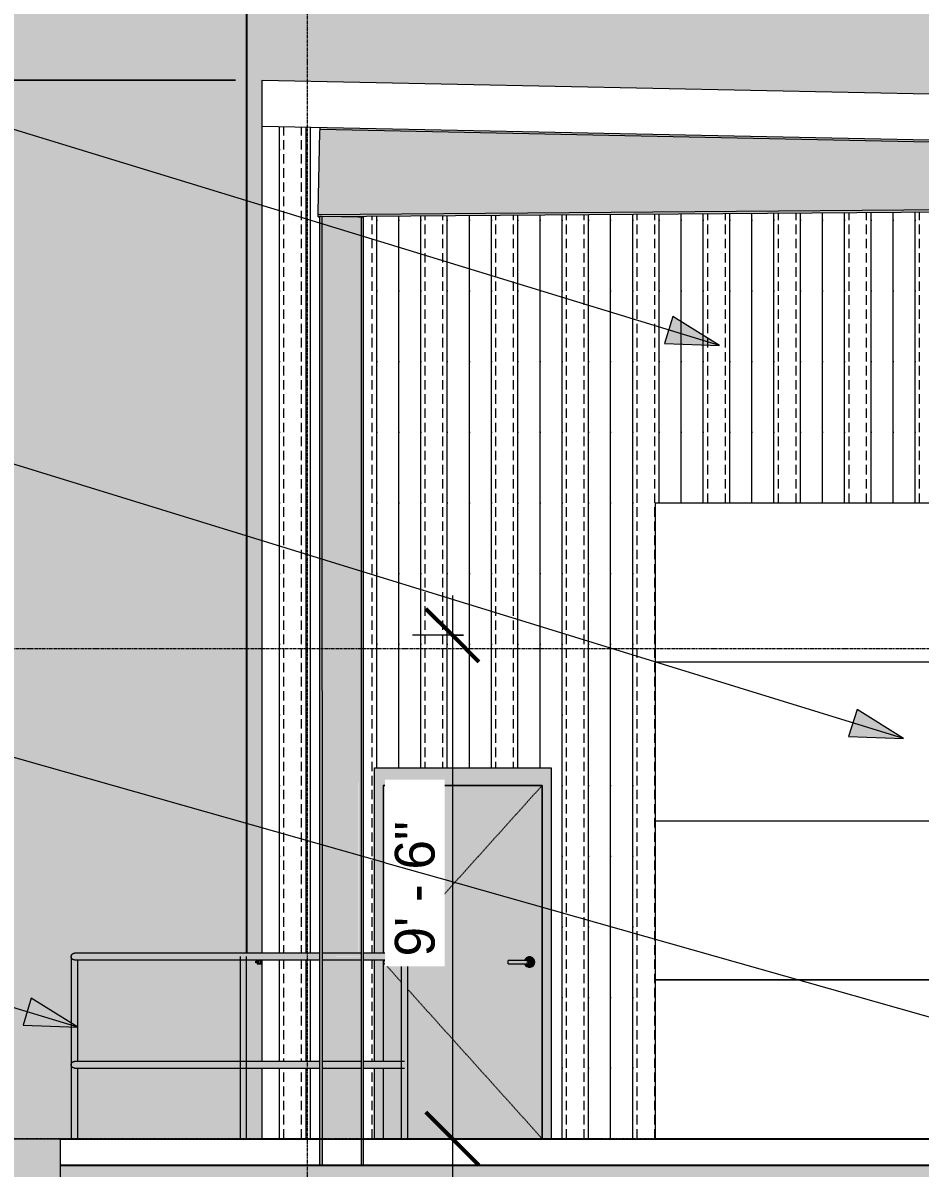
# Model space of a CAD drawing. Header units: inches. Extents: x -12040 to -7983, y -201 to 456.
# Drawn here: x -9662.4 to -9459.2, y -6.7 to 252.7 of the extents above; entities that cross this region are included whole.
import ezdxf

# ---------------------------------------------------------------- set-up
doc = ezdxf.new("R2010")
doc.units = ezdxf.units.IN
doc.header["$MEASUREMENT"] = 0
for name, pattern in [('Aligning Line 1_8_', [0.25, 0.125, -0.125]), ('Dash 1_16_', [0.125, 0.0625, -0.0625]), ('Grid Line 1_2_', [0.875, 0.5, -0.125, 0.125, -0.125])]:
    doc.linetypes.add(name, pattern=pattern)
for name, color, linetype, lineweight in [('A-ANNO-DIMS', 211, 'Continuous', 9), ('A-ANNO-DIMS-96', 211, 'Continuous', 9), ('A-DOOR', 31, 'Continuous', 13), ('A-DOOR-5', 31, 'Continuous', 9), ('A-DOOR-6', 31, 'Dash 1_16_', 9), ('A-DOOR-FRAM', 31, 'Continuous', 13), ('A-DOOR-FRAM-3', 31, 'Continuous', 9), ('A-FLOR', 192, 'Continuous', 13), ('A-FLOR-3', 163, 'Continuous', 13), ('A-FLOR-4', 90, 'Continuous', 13), ('A-FLOR-HRAL', 11, 'Continuous', 9), ('A-FLOR-LEVL-1', 51, 'Grid Line 1_2_', 9), ('A-ROOF', 132, 'Continuous', 13), ('A-WALL', 113, 'Continuous', 13), ('A-WALL-1', 10, 'Continuous', 13), ('A-WALL-3', 163, 'Continuous', 13), ('A-WALL-PATT-1', 10, 'Continuous', 13), ('A-WALL-PATT-3', 111, 'Continuous', 9), ('G-ANNO-SYMB', 111, 'Aligning Line 1_8_', 9), ('G-ANNO-TEXT', 231, 'Continuous', 9), ('S-BEAM', 12, 'Continuous', 13), ('S-BEAM-4', 12, 'Continuous', 9), ('S-COLS', 52, 'Continuous', 13), ('S-COLS-3', 52, 'Continuous', 9), ('S-FNDN-4', 163, 'Continuous', 13), ('S-FNDN-5', 254, 'Continuous', 13), ('S-GRID-1', 1, 'Grid Line 1_2_', 9)]:
    doc.layers.add(name, color=color, linetype=linetype, lineweight=lineweight)
doc.styles.add('Century Gothic_1', font='ufonts.com_century-gothic.ttf', dxfattribs={"height": 9})
doc.dimstyles.new('OD__1__Tol__', dxfattribs={"dimscale": 12, "dimtxt": 9.397514, "dimasz": 1, "dimexe": 0.75, "dimexo": 0.5, "dimgap": 0.125, "dimtad": 1, "dimdec": 0, "dimzin": 3, "dimdsep": 46, "dimlunit": 4, "dimtxsty": 'Century Gothic_1', "dimblk1": 'OBLIQUE', "dimblk2": 'OBLIQUE', "dimsah": 1, "dimcen": 0.09, "dimdle": 0.75, "dimazin": 0, "dimtfac": 1, "dimtdec": 4, "dimtix": 1, "dimtmove": 0, "dimatfit": 3, "dimfxl": 1, "dimtvp": 1, "dimtfill": 1, "dimfrac": 2, "dimtolj": 1, "dimtzin": 0, "dimarcsym": 2})
pattern_1 = [(90, (-9278.313, 0), (-16, 1e-15), [16, 0, 0, 0]), (90, (-9284.313, 0), (-16, 1e-15), [16, 0, 0, 0]), (90, (-9283.313, 0), (-16, 1e-15), [2.143, -13.857]), (90, (-9289.313, 0), (-16, 1e-15), [16, 0, 0, 0]), (90, (-9283.313, 3.214), (-16, 1e-15), [2.143, -13.857]), (90, (-9283.313, 6.429), (-16, 1e-15), [2.143, -13.857]), (90, (-9283.313, 9.643), (-16, 1e-15), [2.143, -13.857]), (90, (-9283.313, 12.857), (-16, 1e-15), [2.143, -13.857]), (90, (-9279.313, 0), (-16, 1e-15), [2.143, -13.857]), (90, (-9279.313, 3.214), (-16, 1e-15), [2.143, -13.857]), (90, (-9279.313, 6.429), (-16, 1e-15), [2.143, -13.857]), (90, (-9279.313, 9.643), (-16, 1e-15), [2.143, -13.857]), (90, (-9279.313, 12.857), (-16, 1e-15), [2.143, -13.857])]

# ---------------------------------------------------------------- blocks, each defined once
blk = doc.blocks.new('Walls 1 - Walls 1-1277454-BUILDING SECTION - NORTH_SOUTH - LOOKING EAST - _REPAIR GARAGE')
at = {"layer": 'A-WALL-1'}
h = blk.add_hatch(color=256, dxfattribs=at)
h.paths.add_polyline_path([(-11911.21, -96), (-11829.4, -96), (-11829.4, -84), (-11816.4, -84), (-11816.4, -72), (-11911.21, -72)], flags=0)
h.paths.add_polyline_path([(-11911.21, 0), (-11813.9, 0), (-11813.87, 41.44), (-11813.74, 41.7), (-11813.68, 41.78), (-11813.52, 41.9), (-11813.34, 41.97), (-11813.15, 42), (-11774.15, 42), (-11774.15, 264), (-11911.21, 264), (-11911.21, 70.16)], flags=0)
h.paths.add_polyline_path([(-11812.4, 0), (-11775.65, 0), (-11775.65, 16), (-11812.4, 16), (-11812.4, 2.17)], flags=0)
h.paths.add_polyline_path([(-11812.4, 17.5), (-11775.65, 17.5), (-11775.65, 40.5), (-11812.4, 40.5), (-11812.4, 18.17)], flags=0)
at = {"layer": 'A-WALL-3'}
blk.add_line((-11774.15, 42), (-11774.15, 264), dxfattribs=at)
blk = doc.blocks.new('Door-Sectional_DesignersChoice_Amarr - 16_x8_-1344022-BUILDING SECTION - NORTH_SOUTH - LOOKING EAST - _REPAIR GARAGE')
at = {"layer": 'A-DOOR'}
for p, q in [((-11537.52, 143.94), (-11681.52, 143.94)), ((-11681.52, 108), (-11537.52, 108)), ((-11537.52, 107.94), (-11681.52, 107.94)), ((-11681.52, 72), (-11537.52, 72)), ((-11537.52, 71.94), (-11681.52, 71.94)), ((-11681.52, 36), (-11537.52, 36)), ((-11537.52, 35.94), (-11681.52, 35.94))]:
    blk.add_line(p, q, dxfattribs=at)
blk = doc.blocks.new('Railing - Lapeyre - 1 1_2_ Post-1355937-BUILDING SECTION - NORTH_SOUTH - LOOKING EAST - _REPAIR GARAGE')
at = {"layer": 'A-FLOR-HRAL'}
h = blk.add_hatch(color=256, dxfattribs=at)
h.paths.add_polyline_path([(-11774.93, -0.13), (-11774.9, -0.13), (-11774.9, 16.75), (-11775.65, 16), (-11775.62, -0.13), (-11775.09, -0.13)], flags=0)
h.paths.add_polyline_path([(-11774.9, 16.75), (-11774.9, 41.25), (-11775.65, 40.5), (-11775.62, 17.47), (-11775, 16.85)], flags=0)
h = blk.add_hatch(color=256, dxfattribs=at)
h.paths.add_polyline_path([(-11774.74, -0.13), (-11774.15, -0.13), (-11774.17, 16.03), (-11774.9, 16.75), (-11774.9, -0.13)], flags=0)
h.paths.add_polyline_path([(-11774.9, 16.75), (-11774.15, 17.5), (-11774.17, 40.53), (-11774.9, 41.25), (-11774.9, 22.17)], flags=0)
for p, q in [((-11775.65, 41.25), (-11775.65, -0.13)), ((-11774.15, -0.13), (-11774.15, 41.25))]:
    blk.add_line(p, q, dxfattribs=at)
blk = doc.blocks.new('Railing - Lapeyre - 1 1_2_ Post-V3-BUILDING SECTION - NORTH_SOUTH - LOOKING EAST - _REPAIR GARAGE')
at = {"layer": 'A-FLOR-HRAL'}
h = blk.add_hatch(color=256, dxfattribs=at)
h.paths.add_polyline_path([(-11813.79, -0.12), (-11812.4, -0.12), (-11812.42, 16), (-11813.34, 16.03), (-11813.6, 16.16), (-11813.74, 16.3), (-11813.83, 16.47), (-11813.88, 16.66), (-11813.9, 16.56), (-11813.87, -0.12), (-11813.81, -0.12)], flags=0)
h.paths.add_polyline_path([(-11813.9, 16.75), (-11813.83, 17.03), (-11813.74, 17.2), (-11813.6, 17.34), (-11813.44, 17.43), (-11813.25, 17.49), (-11812.87, 17.5), (-11812.4, 17.5), (-11812.42, 40.5), (-11813.34, 40.53), (-11813.52, 40.6), (-11813.74, 40.8), (-11813.79, 40.87), (-11813.87, 41.06), (-11813.9, 41.06), (-11813.9, 16.94)], flags=0)
for p, q in [((-11813.9, 41.25), (-11813.9, -0.12)), ((-11812.4, 17.5), (-11812.4, 40.5)), ((-11812.4, -0.12), (-11812.4, 16))]:
    blk.add_line(p, q, dxfattribs=at)
blk = doc.blocks.new('Railing - Lapeyre - 1 1_2_ Post-V4-BUILDING SECTION - NORTH_SOUTH - LOOKING EAST - _REPAIR GARAGE')
at = {"layer": 'A-FLOR-HRAL'}
h = blk.add_hatch(color=256, dxfattribs=at)
h.paths.add_polyline_path([(-11738.43, -0.12), (-11738.4, -0.12), (-11738.4, 16.75), (-11739.15, 16), (-11739.12, -0.12), (-11738.59, -0.12)], flags=0)
h.paths.add_polyline_path([(-11738.4, 16.75), (-11738.4, 41.25), (-11739.15, 40.5), (-11739.12, 17.47), (-11738.5, 16.85)], flags=0)
blk.add_hatch(color=256, dxfattribs=at).paths.add_polyline_path([(-11738.24, -0.12), (-11737.65, -0.12), (-11737.67, 41.25), (-11738.4, 41.25), (-11738.4, -0.12)], flags=0)
for p, q in [((-11739.15, 41.25), (-11739.15, -0.12)), ((-11738.4, 41.25), (-11737.65, 41.25)), ((-11737.65, -0.12), (-11737.65, 41.25))]:
    blk.add_line(p, q, dxfattribs=at)
blk = doc.blocks.new('Railing - Railing-1339868-BUILDING SECTION - NORTH_SOUTH - LOOKING EAST - _REPAIR GARAGE')
at = {"layer": 'A-FLOR-HRAL'}
h = blk.add_hatch(color=256, dxfattribs=at)
h.paths.add_polyline_path([(-11813.9, 41.25), (-11757.64, 41.25), (-11757.64, 42), (-11813.34, 41.97), (-11813.52, 41.9), (-11813.74, 41.7), (-11813.79, 41.62), (-11813.87, 41.44)], flags=0)
h.paths.add_polyline_path([(-11738.4, 41.25), (-11738.4, 42), (-11747.66, 41.97), (-11747.66, 41.25), (-11739.1, 41.25)], flags=0)
h.paths.add_polyline_path([(-11757.08, 41.25), (-11748.21, 41.28), (-11748.22, 42), (-11757.08, 41.97), (-11757.08, 41.25)], flags=0)
h = blk.add_hatch(color=256, dxfattribs=at)
h.paths.add_polyline_path([(-11774.9, 41.25), (-11774.15, 40.5), (-11757.64, 40.53), (-11757.64, 41.25), (-11774.8, 41.25)], flags=0)
h.paths.add_polyline_path([(-11778.04, 40.5), (-11775.62, 40.53), (-11774.9, 41.25), (-11813.9, 41.25), (-11813.87, 41.06), (-11813.74, 40.8), (-11813.68, 40.72), (-11813.52, 40.6), (-11813.34, 40.53), (-11813.15, 40.5), (-11784.53, 40.5)], flags=0)
h.paths.add_polyline_path([(-11757.08, 40.5), (-11748.21, 40.53), (-11748.22, 41.25), (-11757.08, 41.25), (-11757.08, 40.5)], flags=0)
h.paths.add_polyline_path([(-11739.2, 40.5), (-11739.12, 40.53), (-11738.4, 41.25), (-11747.66, 41.23), (-11747.66, 40.5), (-11745.59, 40.5)], flags=0)
h = blk.add_hatch(color=256, dxfattribs=at)
h.paths.add_polyline_path([(-11774.9, 16.75), (-11757.64, 16.75), (-11757.64, 17.5), (-11774.17, 17.47), (-11774.8, 16.84)], flags=0)
h.paths.add_polyline_path([(-11813.9, 16.75), (-11774.9, 16.75), (-11775.65, 17.5), (-11813.34, 17.47), (-11813.52, 17.4), (-11813.74, 17.2), (-11813.79, 17.12), (-11813.87, 16.94)], flags=0)
h.paths.add_polyline_path([(-11752.08, 16.75), (-11748.21, 16.78), (-11748.22, 17.5), (-11757.08, 17.47), (-11757.08, 16.75)], flags=0)
h.paths.add_polyline_path([(-11747.66, 16.75), (-11738.4, 16.75), (-11739.2, 17.5), (-11747.66, 17.47), (-11747.66, 16.77)], flags=0)
h = blk.add_hatch(color=256, dxfattribs=at)
h.paths.add_polyline_path([(-11774.15, 16), (-11757.64, 16.03), (-11757.64, 16.75), (-11774.9, 16.75), (-11774.16, 16.01)], flags=0)
h.paths.add_polyline_path([(-11775.65, 16), (-11774.9, 16.75), (-11813.9, 16.75), (-11813.87, 16.56), (-11813.74, 16.3), (-11813.68, 16.22), (-11813.52, 16.1), (-11813.34, 16.03), (-11813.15, 16), (-11784.53, 16)], flags=0)
h.paths.add_polyline_path([(-11739.2, 16), (-11739.12, 16.03), (-11738.4, 16.75), (-11747.66, 16.73), (-11747.66, 16), (-11745.59, 16)], flags=0)
h.paths.add_polyline_path([(-11757.08, 16), (-11748.21, 16.03), (-11748.22, 16.75), (-11757.08, 16.75), (-11757.08, 16.02)], flags=0)
for p, q in [((-11757.64, 42), (-11813.15, 42)), ((-11748.21, 42), (-11757.08, 42)), ((-11738.4, 42), (-11747.66, 42)), ((-11738.4, 42), (-11738.4, 41.25)), ((-11813.15, 40.5), (-11757.64, 40.5)), ((-11757.08, 40.5), (-11748.21, 40.5)), ((-11747.66, 40.5), (-11738.4, 40.5)), ((-11757.64, 17.5), (-11813.15, 17.5)), ((-11813.15, 16), (-11757.64, 16)), ((-11748.21, 17.5), (-11757.08, 17.5)), ((-11757.08, 16), (-11748.21, 16)), ((-11738.4, 17.5), (-11747.66, 17.5)), ((-11747.66, 16), (-11738.4, 16))]:
    blk.add_line(p, q, dxfattribs=at)
for points, knots in [([(-11813.9, 41.25), (-11813.9, 41.32), (-11813.88, 41.41), (-11813.84, 41.54), (-11813.8, 41.63), (-11813.75, 41.69), (-11813.71, 41.74), (-11813.66, 41.79), (-11813.6, 41.85), (-11813.54, 41.89), (-11813.48, 41.92), (-11813.43, 41.94), (-11813.39, 41.96), (-11813.34, 41.97), (-11813.29, 41.99), (-11813.24, 41.99), (-11813.19, 42), (-11813.16, 42), (-11813.15, 42)], [0, 0, 0, 0, 0.0833333, 0.125, 0.1666667, 0.2083333, 0.2291667, 0.25, 0.2916667, 0.3333333, 0.3541667, 0.375, 0.3958333, 0.4166667, 0.4375, 0.4583333, 0.4791667, 0.5, 0.5, 0.5, 0.5]), ([(-11813.15, 40.5), (-11813.16, 40.5), (-11813.19, 40.5), (-11813.24, 40.51), (-11813.29, 40.51), (-11813.34, 40.53), (-11813.39, 40.54), (-11813.43, 40.56), (-11813.48, 40.58), (-11813.52, 40.6), (-11813.56, 40.63), (-11813.62, 40.66), (-11813.66, 40.71), (-11813.71, 40.76), (-11813.75, 40.81), (-11813.8, 40.87), (-11813.84, 40.96), (-11813.88, 41.09), (-11813.9, 41.18), (-11813.9, 41.25)], [0.5, 0.5, 0.5, 0.5, 0.5208333, 0.5416667, 0.5625, 0.5833333, 0.6041667, 0.625, 0.6458333, 0.6666667, 0.6875, 0.7083333, 0.75, 0.7708333, 0.7916667, 0.8333333, 0.875, 0.9166667, 1, 1, 1, 1]), ([(-11813.9, 16.75), (-11813.9, 16.82), (-11813.88, 16.91), (-11813.84, 17.04), (-11813.8, 17.13), (-11813.75, 17.19), (-11813.71, 17.24), (-11813.66, 17.29), (-11813.6, 17.35), (-11813.54, 17.39), (-11813.48, 17.42), (-11813.43, 17.44), (-11813.39, 17.46), (-11813.34, 17.47), (-11813.29, 17.49), (-11813.24, 17.49), (-11813.19, 17.5), (-11813.16, 17.5), (-11813.15, 17.5)], [0, 0, 0, 0, 0.0833333, 0.125, 0.1666667, 0.2083333, 0.2291667, 0.25, 0.2916667, 0.3333333, 0.3541667, 0.375, 0.3958333, 0.4166667, 0.4375, 0.4583333, 0.4791667, 0.5, 0.5, 0.5, 0.5]), ([(-11813.15, 16), (-11813.16, 16), (-11813.19, 16), (-11813.24, 16.01), (-11813.29, 16.01), (-11813.34, 16.03), (-11813.39, 16.04), (-11813.43, 16.06), (-11813.48, 16.08), (-11813.52, 16.1), (-11813.56, 16.13), (-11813.62, 16.16), (-11813.66, 16.21), (-11813.71, 16.26), (-11813.75, 16.31), (-11813.8, 16.37), (-11813.84, 16.46), (-11813.88, 16.59), (-11813.9, 16.68), (-11813.9, 16.75)], [0.5, 0.5, 0.5, 0.5, 0.5208333, 0.5416667, 0.5625, 0.5833333, 0.6041667, 0.625, 0.6458333, 0.6666667, 0.6875, 0.7083333, 0.75, 0.7708333, 0.7916667, 0.8333333, 0.875, 0.9166667, 1, 1, 1, 1])]:
    blk.add_open_spline(points, degree=3, knots=knots, dxfattribs=at)
for name in ['Railing - Lapeyre - 1 1_2_ Post-V3-BUILDING SECTION - NORTH_SOUTH - LOOKING EAST - _REPAIR GARAGE', 'Railing - Lapeyre - 1 1_2_ Post-1355937-BUILDING SECTION - NORTH_SOUTH - LOOKING EAST - _REPAIR GARAGE', 'Railing - Lapeyre - 1 1_2_ Post-V4-BUILDING SECTION - NORTH_SOUTH - LOOKING EAST - _REPAIR GARAGE']:
    blk.add_blockref(name, (0, 0))
blk = doc.blocks.new('Door-Passage-Single-Flush - 36_ x 80_-1370599-BUILDING SECTION - NORTH_SOUTH - LOOKING EAST - _REPAIR GARAGE')
at = {"layer": 'A-DOOR'}
for points in [[(-11771.73, 39.61), (-11771.68, 39.61), (-11771.14, 39.66), (-11771.17, 39.9), (-11771.2, 40), (-11772.09, 40), (-11772.03, 39.74), (-11771.9, 39.65), (-11771.78, 39.61)], [(-11771.63, 40), (-11771.2, 40), (-11771.14, 40.34), (-11771.14, 40.38), (-11771.31, 40.37), (-11771.68, 40.39), (-11772.01, 40.28), (-11772.07, 40.2), (-11772.06, 40), (-11771.72, 40)], [(-11771.14, 40), (-11770.65, 40.04), (-11770.65, 40.39), (-11771.14, 40.38), (-11771.14, 40.1)], [(-11770.65, 39.61), (-11770.65, 40), (-11771.14, 40), (-11771.14, 39.61)]]:
    blk.add_hatch(color=256, dxfattribs=at).paths.add_polyline_path(points, flags=0)
at = {"layer": 'A-DOOR-5'}
for p, q in [((-11770.65, 40.39), (-11771.14, 40.39)), ((-11771.14, 39.61), (-11770.65, 39.61))]:
    blk.add_line(p, q, dxfattribs=at)
at = {"layer": 'A-DOOR-5', "flags": 128}
for points in [[(-11771.14, 40.39), (-11771.17, 40.39), (-11771.19, 40.39), (-11771.21, 40.39), (-11771.24, 40.39), (-11771.26, 40.39), (-11771.28, 40.39), (-11771.3, 40.39), (-11771.33, 40.39), (-11771.35, 40.39), (-11771.37, 40.39), (-11771.39, 40.39), (-11771.41, 40.39), (-11771.43, 40.39), (-11771.46, 40.39), (-11771.47, 40.39), (-11771.49, 40.39), (-11771.51, 40.39), (-11771.53, 40.39), (-11771.55, 40.39), (-11771.57, 40.39), (-11771.58, 40.39), (-11771.6, 40.39), (-11771.61, 40.39), (-11771.63, 40.39), (-11771.64, 40.39), (-11771.65, 40.39), (-11771.66, 40.39), (-11771.67, 40.39), (-11771.68, 40.39), (-11771.69, 40.39), (-11771.7, 40.39), (-11771.71, 40.39), (-11771.71, 40.39), (-11771.72, 40.39), (-11771.72, 40.39), (-11771.73, 40.39), (-11771.73, 40.39), (-11771.73, 40.39), (-11771.73, 40.39)], [(-11771.73, 39.61), (-11771.73, 39.61), (-11771.73, 39.61), (-11771.73, 39.61), (-11771.72, 39.61), (-11771.72, 39.61), (-11771.72, 39.61), (-11771.71, 39.61), (-11771.7, 39.61), (-11771.69, 39.61), (-11771.69, 39.61), (-11771.68, 39.61), (-11771.67, 39.61), (-11771.65, 39.61), (-11771.64, 39.61), (-11771.63, 39.61), (-11771.62, 39.61), (-11771.6, 39.61), (-11771.59, 39.61), (-11771.57, 39.61), (-11771.55, 39.61), (-11771.54, 39.61), (-11771.52, 39.61), (-11771.5, 39.61), (-11771.48, 39.61), (-11771.46, 39.61), (-11771.44, 39.61), (-11771.42, 39.61), (-11771.4, 39.61), (-11771.38, 39.61), (-11771.36, 39.61), (-11771.33, 39.61), (-11771.31, 39.61), (-11771.29, 39.61), (-11771.27, 39.61), (-11771.24, 39.61), (-11771.22, 39.61), (-11771.19, 39.61), (-11771.17, 39.61), (-11771.15, 39.61), (-11771.14, 39.61)]]:
    blk.add_lwpolyline(points, dxfattribs=at)
at = {"layer": 'A-DOOR-5'}
for start, end in [(150, 180), (180, 210), (82.7725, 90), (270, 277.2275)]:
    blk.add_arc((-11771.73, 40), 0.394, start, end, dxfattribs=at)
blk = doc.blocks.new('Door-Passage-Single-Flush - 36_ x 80_-V5-BUILDING SECTION - NORTH_SOUTH - LOOKING EAST - _REPAIR GARAGE')
at = {"layer": 'A-DOOR'}
h = blk.add_hatch(color=256, dxfattribs=at)
h.paths.add_polyline_path([(-11743.21, 0), (-11739.15, 0), (-11739.15, 16), (-11743.21, 16), (-11743.21, 6.17)], flags=0)
h.paths.add_polyline_path([(-11737.65, 0), (-11707.21, 0), (-11707.21, 80), (-11743.21, 80), (-11743.21, 42), (-11738.4, 41.97), (-11738.4, 41.25), (-11737.65, 41.25), (-11737.65, 6.17)], flags=0)
h.paths.add_polyline_path([(-11743.21, 17.5), (-11739.15, 17.5), (-11739.15, 40.5), (-11743.21, 40.5), (-11743.21, 22.17)], flags=0)
h.paths.add_polyline_path([(-11710.06, 38.82), (-11710.37, 38.86), (-11710.65, 38.98), (-11710.9, 39.16), (-11711.09, 39.41), (-11711.19, 39.61), (-11714.89, 39.62), (-11714.89, 40.39), (-11711.17, 40.39), (-11711.09, 40.59), (-11710.9, 40.84), (-11710.65, 41.02), (-11710.37, 41.14), (-11710.06, 41.18), (-11709.76, 41.14), (-11709.47, 41.02), (-11709.23, 40.84), (-11709.04, 40.59), (-11708.92, 40.31), (-11708.88, 40), (-11708.92, 39.69), (-11709.04, 39.41), (-11709.23, 39.16), (-11709.47, 38.98), (-11709.89, 38.84)], flags=0)
for points in [[(-11710.75, 40), (-11710.75, 40.39), (-11714.89, 40.38), (-11714.89, 40), (-11713.13, 40)], [(-11710.75, 39.61), (-11710.75, 40), (-11714.89, 40), (-11714.89, 39.61), (-11713.13, 39.61)]]:
    blk.add_hatch(color=256, dxfattribs=at).paths.add_polyline_path(points, flags=0)
h = blk.add_hatch(color=256, dxfattribs=at)
h.paths.add_polyline_path([(-11710.06, 38.82), (-11709.76, 38.86), (-11709.47, 38.98), (-11709.23, 39.16), (-11709.04, 39.41), (-11708.92, 39.69), (-11708.88, 40), (-11708.92, 40.31), (-11709.04, 40.59), (-11709.23, 40.84), (-11709.47, 41.02), (-11709.89, 41.16), (-11710.06, 41.18), (-11710.37, 41.14), (-11710.65, 41.02), (-11710.9, 40.84), (-11711.09, 40.59), (-11711.15, 40.39), (-11710.68, 40.38), (-11710.42, 40.38), (-11710.06, 40.36), (-11709.87, 40.26), (-11709.82, 40.2), (-11709.82, 39.8), (-11709.99, 39.65), (-11710.17, 39.61), (-11710.5, 39.65), (-11710.94, 39.61), (-11711.17, 39.61), (-11711.09, 39.41), (-11710.9, 39.16), (-11710.65, 38.98), (-11710.37, 38.86)], flags=0)
h.paths.add_polyline_path([(-11710.75, 39.8), (-11710.69, 40), (-11710.75, 40.1), (-11710.75, 39.9)], flags=0)
h = blk.add_hatch(color=256, dxfattribs=at)
h.paths.add_polyline_path([(-11710.38, 40), (-11709.8, 40), (-11709.87, 40.26), (-11709.99, 40.35), (-11710.18, 40.39), (-11710.5, 40.35), (-11710.7, 40.34), (-11710.48, 40.1)], flags=0)
h.paths.add_polyline_path([(-11710.5, 40), (-11710.38, 40), (-11710.75, 40.34), (-11710.72, 40.1), (-11710.69, 40), (-11710.63, 40)], flags=0)
h = blk.add_hatch(color=256, dxfattribs=at)
h.paths.add_polyline_path([(-11710.38, 40), (-11710.69, 40), (-11710.75, 39.66), (-11710.71, 39.66), (-11710.39, 39.99)], flags=0)
h.paths.add_polyline_path([(-11710.16, 39.61), (-11709.87, 39.74), (-11709.81, 39.88), (-11709.83, 40), (-11710.39, 39.99), (-11710.68, 39.62), (-11710.42, 39.62), (-11710.16, 39.61)], flags=0)
at = {"layer": 'A-DOOR-FRAM'}
h = blk.add_hatch(color=256, dxfattribs=at)
h.paths.add_polyline_path([(-11745.21, 0), (-11743.21, 0), (-11743.21, 16), (-11745.21, 16), (-11745.21, 6.17)], flags=0)
h.paths.add_polyline_path([(-11705.21, 0), (-11705.21, 84), (-11745.21, 84), (-11745.21, 42), (-11743.21, 42), (-11743.21, 80), (-11707.21, 80), (-11707.21, 0)], flags=0)
h.paths.add_polyline_path([(-11745.21, 17.5), (-11743.21, 17.5), (-11743.21, 40.5), (-11745.21, 40.5), (-11745.21, 22.17)], flags=0)
at = {"layer": 'A-DOOR-5'}
for p, q in [((-11707.21, 80), (-11743.21, 80)), ((-11743.21, 80), (-11743.21, 42)), ((-11707.21, 0), (-11707.21, 80)), ((-11743.21, 40.5), (-11743.21, 17.5)), ((-11710.75, 40.39), (-11714.89, 40.39)), ((-11714.89, 40), (-11714.89, 40.39)), ((-11714.89, 39.61), (-11714.89, 40)), ((-11714.89, 39.61), (-11710.75, 39.61)), ((-11743.21, 16), (-11743.21, 0))]:
    blk.add_line(p, q, dxfattribs=at)
at = {"layer": 'A-DOOR-5', "flags": 128}
for points in [[(-11710.16, 40.39), (-11710.16, 40.39), (-11710.16, 40.39), (-11710.17, 40.39), (-11710.17, 40.39), (-11710.17, 40.39), (-11710.18, 40.39), (-11710.18, 40.39), (-11710.19, 40.39), (-11710.2, 40.39), (-11710.21, 40.39), (-11710.22, 40.39), (-11710.23, 40.39), (-11710.24, 40.39), (-11710.25, 40.39), (-11710.26, 40.39), (-11710.28, 40.39), (-11710.29, 40.39), (-11710.31, 40.39), (-11710.32, 40.39), (-11710.34, 40.39), (-11710.36, 40.39), (-11710.38, 40.39), (-11710.39, 40.39), (-11710.41, 40.39), (-11710.43, 40.39), (-11710.45, 40.39), (-11710.47, 40.39), (-11710.49, 40.39), (-11710.52, 40.39), (-11710.54, 40.39), (-11710.56, 40.39), (-11710.58, 40.39), (-11710.61, 40.39), (-11710.63, 40.39), (-11710.65, 40.39), (-11710.67, 40.39), (-11710.7, 40.39), (-11710.72, 40.39), (-11710.75, 40.39), (-11710.75, 40.39)], [(-11710.75, 39.61), (-11710.73, 39.61), (-11710.7, 39.61), (-11710.68, 39.61), (-11710.66, 39.61), (-11710.63, 39.61), (-11710.61, 39.61), (-11710.59, 39.61), (-11710.57, 39.61), (-11710.54, 39.61), (-11710.52, 39.61), (-11710.5, 39.61), (-11710.48, 39.61), (-11710.46, 39.61), (-11710.44, 39.61), (-11710.42, 39.61), (-11710.4, 39.61), (-11710.38, 39.61), (-11710.36, 39.61), (-11710.34, 39.61), (-11710.33, 39.61), (-11710.31, 39.61), (-11710.3, 39.61), (-11710.28, 39.61), (-11710.27, 39.61), (-11710.25, 39.61), (-11710.24, 39.61), (-11710.23, 39.61), (-11710.22, 39.61), (-11710.21, 39.61), (-11710.2, 39.61), (-11710.19, 39.61), (-11710.19, 39.61), (-11710.18, 39.61), (-11710.17, 39.61), (-11710.17, 39.61), (-11710.17, 39.61), (-11710.16, 39.61), (-11710.16, 39.61), (-11710.16, 39.61)]]:
    blk.add_lwpolyline(points, dxfattribs=at)
at = {"layer": 'A-DOOR-5'}
for centre, radius, start, end in [((-11710.06, 40), 1.18, 0, 160.3657), ((-11710.06, 40), 1.18, 199.5633, 360), ((-11710.16, 40), 0.394, 75, 90), ((-11710.16, 40), 0.394, 270, 285), ((-11710.16, 40), 0.394, 0, 30), ((-11710.16, 40), 0.394, 330, 0)]:
    blk.add_arc(centre, radius, start, end, dxfattribs=at)
at = {"layer": 'A-DOOR-6'}
for p, q in [((-11707.21, 80), (-11741.41, 42)), ((-11742.76, 40.5), (-11743.21, 40)), ((-11743.21, 40), (-11739.14, 35.48)), ((-11737.65, 33.82), (-11707.21, 0))]:
    blk.add_line(p, q, dxfattribs=at)
at = {"layer": 'A-DOOR-FRAM-3'}
for p, q in [((-11743.21, 80), (-11743.21, 42)), ((-11743.21, 80), (-11707.21, 80)), ((-11707.21, 80), (-11707.21, 0)), ((-11743.21, 40.5), (-11743.21, 17.5)), ((-11743.21, 16), (-11743.21, 0))]:
    blk.add_line(p, q, dxfattribs=at)
blk = doc.blocks.new('DIMBLOCK2-BUILDING SECTION - NORTH_SOUTH - LOOKING EAST - _REPAIR GARAGE')
at = {"layer": 'A-ANNO-DIMS-96'}
for p, q in [((-9565.15, 123), (-9565.15, -9)), ((-9562.66, 114), (-9574.15, 114)), ((-9565.15, 114), (-9562.66, 114)), ((-9531.13, 0), (-9574.15, 0)), ((-9565.15, 0), (-9531.13, 0))]:
    blk.add_line(p, q, dxfattribs=at)
at = {"layer": 'A-ANNO-DIMS-96', "lineweight": 50}
for p, q in [((-9565.15, 114), (-9571.15, 120)), ((-9565.15, 114), (-9559.15, 108)), ((-9565.15, 0), (-9571.15, 6)), ((-9565.15, 0), (-9559.15, -6))]:
    blk.add_line(p, q, dxfattribs=at)
at = {"layer": 'A-ANNO-DIMS-96', "color": 0, "insert": (-9578.18, 41.26), "char_height": 9, "width": 37.7691, "attachment_point": 1, "rotation": 90, "line_spacing_factor": 0.984502, "style": 'Century Gothic_1', "bg_fill": 3, "box_fill_scale": 1.25, "bg_fill_color": 256, "bg_fill_true_color": 13158600, "bg_fill_transparency": 0}
blk.add_mtext('9\' - 6"', dxfattribs=at)
blk = doc.blocks.new('_Oblique')
at = {"color": 0, "linetype": 'ByBlock', "lineweight": -2}
blk.add_line((-0.5, -0.5), (0.5, 0.5), dxfattribs=at)
blk = doc.blocks.new('DIMBLOCK5-BUILDING SECTION - NORTH_SOUTH - LOOKING EAST - _REPAIR GARAGE')
at = {"layer": 'A-ANNO-DIMS-96'}
for p, q in [((-9691.17, 248.72), (-9691.17, -9)), ((-9614.25, 239.72), (-9700.17, 239.72)), ((-9691.17, 239.72), (-9614.25, 239.72)), ((-9688.69, 0), (-9700.17, 0)), ((-9691.17, 0), (-9688.69, 0))]:
    blk.add_line(p, q, dxfattribs=at)
at = {"layer": 'A-ANNO-DIMS-96', "lineweight": 50}
for p, q in [((-9691.17, 239.72), (-9697.17, 245.72)), ((-9691.17, 239.72), (-9685.17, 233.72)), ((-9691.17, 0), (-9697.17, 6)), ((-9691.17, 0), (-9685.17, -6))]:
    blk.add_line(p, q, dxfattribs=at)
at = {"layer": 'A-ANNO-DIMS-96', "color": 0, "insert": (-9704.21, 100.62), "char_height": 9, "width": 46.1821, "attachment_point": 1, "rotation": 90, "line_spacing_factor": 0.984502, "style": 'Century Gothic_1', "bg_fill": 3, "box_fill_scale": 1.25, "bg_fill_color": 256, "bg_fill_true_color": 13158600, "bg_fill_transparency": 0}
blk.add_mtext('20\' - 0"', dxfattribs=at)

msp = doc.modelspace()

# ---------------------------------------------------------------- hatches: boundary and pattern name
at = {"layer": 'A-FLOR-4'}
h = msp.add_hatch(color=256, dxfattribs=at)
h.paths.add_polyline_path([(-9750.99, -36), (-9654, -36), (-9654, -0.13), (-9651.5, -0.13), (-9651.5, 0), (-9750.99, 0)], flags=0)
h.paths.add_polyline_path([(-9635.12, -0.13), (-9613.25, -0.13), (-9613.25, 0), (-9650, 0), (-9650, -0.13), (-9648.1, -0.13)], flags=0)
h.paths.add_polyline_path([(-9611.75, -0.13), (-9606, -0.13), (-9606, 0), (-9611.75, 0)], flags=0)
at = {"layer": 'A-WALL-PATT-1'}
h = msp.add_hatch(color=256, dxfattribs=at)
h.paths.add_polyline_path([(-9605.5, -0.13), (-9596, -0.13), (-9596, 0), (-9606, 0), (-9606, -0.13)], flags=0)
h.paths.add_polyline_path([(-9609.16, 0), (-9608.25, 0), (-9608.25, 16), (-9611.75, 16), (-9611.75, 0)], flags=0)
h.paths.add_polyline_path([(-9611.75, 17.5), (-9608.25, 17.5), (-9608.25, 39.61), (-9609.48, 39.64), (-9609.63, 39.74), (-9609.68, 39.8), (-9609.68, 40.2), (-9609.51, 40.35), (-9609.33, 40.38), (-9609.12, 40.39), (-9608.25, 40.39), (-9608.25, 40.5), (-9611.75, 40.5), (-9611.75, 22.17)], flags=0)
h.paths.add_polyline_path([(-9609.33, 39.68), (-9609.35, 39.72), (-9609.33, 39.68)], flags=0)
h.paths.add_polyline_path([(-9608.75, 39.8), (-9608.78, 40.1), (-9608.81, 39.99), (-9608.78, 39.9)], flags=0)
h.paths.add_polyline_path([(-9609.16, 42), (-9608.25, 42), (-9608.25, 239.72), (-8888.01, 225.18), (-8888.01, 264), (-9061.5, 264), (-9061.5, 241.42), (-9060.5, 241.4), (-9060.5, 240.29), (-9061.5, 240.29), (-9061.5, 238.86), (-9060.5, 238.85), (-9060.5, 238.5), (-9061.5, 238.5), (-9061.5, 236.46), (-9059.5, 236.46), (-9059.5, 231.87), (-9105.29, 231.87), (-9105.29, 236.46), (-9103.29, 236.46), (-9103.29, 264), (-9215.29, 264), (-9215.29, 244.42), (-9214.29, 244.4), (-9214.29, 243.29), (-9215.29, 243.29), (-9215.29, 241.86), (-9214.29, 241.85), (-9214.29, 241.5), (-9215.29, 241.5), (-9215.29, 239.46), (-9213.29, 239.46), (-9213.29, 234.87), (-9259.07, 234.87), (-9259.07, 239.46), (-9257.07, 239.46), (-9257.07, 264), (-9611.75, 264), (-9611.75, 42)], flags=0)
h.paths.add_polyline_path([(-8642.63, 114), (-8638, 114), (-8638, 124), (-8480.6, 124), (-8480.6, 264), (-8832.38, 264), (-8832.38, 224.06), (-8642.63, 220.22), (-8642.63, 118.12)], flags=0)
h.paths.add_polyline_path([(-8942.75, 228.87), (-8951.53, 228.87), (-8951.53, 233.46), (-8949.53, 233.46), (-8949.53, 262.87), (-8946.54, 262.87), (-8946.54, 263.23), (-8910.74, 263.23), (-8910.74, 262.87), (-8907.75, 262.87), (-8907.75, 238.42), (-8906.75, 238.4), (-8906.75, 237.29), (-8907.75, 237.29), (-8907.75, 235.86), (-8906.75, 235.85), (-8906.75, 235.5), (-8907.75, 235.5), (-8907.75, 233.46), (-8905.75, 233.46), (-8905.75, 228.87), (-8934.12, 228.87)], flags=0)
h = msp.add_hatch(color=256, dxfattribs=at)
h.paths.add_polyline_path([(-9336.55, -0.13), (-9310.6, -0.13), (-9310.6, 0), (-9342.24, 0), (-9342.24, -0.13)], flags=0)
h.paths.add_polyline_path([(-9596, -0.13), (-9595.24, -0.13), (-9595.25, 0), (-9596, 0)], flags=0)
h.paths.add_polyline_path([(-9519.13, -0.13), (-9343.74, -0.13), (-9343.74, 0), (-9575.25, 0), (-9575.25, -0.13), (-9537.99, -0.13)], flags=0)
h.paths.add_polyline_path([(-9585.26, -0.13), (-9576.75, -0.13), (-9576.75, 0), (-9585.26, 0)], flags=0)
h.paths.add_polyline_path([(-9300.62, -0.13), (-9296.38, -0.13), (-9296.38, 0), (-9300.62, 0)], flags=0)
h.paths.add_polyline_path([(-8931.88, -0.13), (-8648.06, -0.13), (-8648.06, 0), (-8934.13, 0), (-8934.12, -0.13), (-8932.63, -0.13)], flags=0)
h.paths.add_polyline_path([(-8959.12, -0.13), (-8959.12, 0), (-9262.25, 0), (-9262.25, -0.13), (-8960.09, -0.13)], flags=0)
h.paths.add_polyline_path([(-9289.13, -0.13), (-9289.13, 0), (-9294.13, 0), (-9294.13, -0.13), (-9293.13, -0.13)], flags=0)
h = msp.add_hatch(color=256, dxfattribs=at)
h.paths.add_polyline_path([(-9654, -84), (-9294.13, -84), (-9294.13, -72), (-9654, -72)], flags=0)
h.paths.add_polyline_path([(-9515.59, -36), (-9346.24, -36), (-9346.24, -7.2), (-9343.74, -7.2), (-9343.74, -6), (-9654, -6), (-9654, -36), (-9557.23, -36)], flags=0)
h.paths.add_polyline_path([(-9301.37, -36), (-9294.13, -36), (-9294.13, -30), (-9296.38, -30), (-9296.38, -6), (-9342.24, -6), (-9342.24, -7.2), (-9301.37, -7.2), (-9301.37, -28.8)], flags=0)
at = {"layer": 'A-WALL-PATT-3'}
h = msp.add_hatch(dxfattribs=at)
h.set_pattern_fill('FP_11', color=256, style=0, pattern_type=2)
h.set_pattern_definition(pattern_1)
h.paths.add_polyline_path([(-9597.38, 0), (-9597.38, 16), (-9608.25, 16), (-9608.25, 0)], flags=0)
h.paths.add_polyline_path([(-9608.25, 17.5), (-9597.38, 17.5), (-9597.38, 40.5), (-9608.25, 40.5), (-9608.25, 22.17)], flags=0)
h.paths.add_polyline_path([(-9605.91, 42), (-9597.38, 42), (-9597.38, 229), (-9608.25, 229.22), (-9608.25, 42)], flags=0)
h = msp.add_hatch(dxfattribs=at)
h.set_pattern_fill('FP_11', color=256, style=0, pattern_type=2)
h.set_pattern_definition(pattern_1)
h.paths.add_polyline_path([(-9595.25, 0), (-9595.24, 0), (-9595.25, 16), (-9597.38, 16), (-9597.38, 0)], flags=0)
h.paths.add_polyline_path([(-9585.26, 0), (-9582.81, 0), (-9582.81, 16), (-9585.26, 16), (-9585.26, 6.17)], flags=0)
h.paths.add_polyline_path([(-9542.81, 0), (-9538, 0), (-9538, 96), (-9519.13, 96), (-9519.13, 144), (-9375.13, 144), (-9375.13, 0), (-9343.74, 0), (-9343.71, 42), (-9343.35, 42), (-9343.18, 42.08), (-9342.99, 42.11), (-9342.79, 42.08), (-9342.61, 42), (-9342.24, 42), (-9342.24, 0), (-9310.6, 0), (-9310.58, 210.94), (-9300.62, 210.94), (-9300.62, 0), (-9296.38, 0), (-9296.38, 222.92), (-9305.61, 223.11), (-9305.85, 211.04), (-9589.68, 208.85), (-9585.26, 208.76), (-9585.26, 42), (-9582.81, 42), (-9582.81, 84), (-9542.81, 84), (-9542.81, 6.17)], flags=0)
h.paths.add_polyline_path([(-9585.26, 17.5), (-9582.81, 17.5), (-9582.81, 40.5), (-9585.26, 40.5), (-9585.26, 22.17)], flags=0)
h.paths.add_polyline_path([(-9597.38, 17.5), (-9595.24, 17.5), (-9595.25, 40.5), (-9597.38, 40.5), (-9597.38, 22.17)], flags=0)
h.paths.add_polyline_path([(-9595.24, 42), (-9595.25, 208.82), (-9595.54, 208.82), (-9595.15, 228.96), (-9597.38, 229), (-9597.38, 42), (-9595.25, 42)], flags=0)
h = msp.add_hatch(dxfattribs=at)
h.set_pattern_fill('FP_11', color=256, style=0, pattern_type=2)
h.set_pattern_definition(pattern_1)
h.paths.add_polyline_path([(-9538, 0), (-9519.13, 0), (-9519.13, 96), (-9538, 96), (-9538, 6.17)], flags=0)
at = {"layer": 'G-ANNO-TEXT'}
for points in [[(-9504.65, 179.63), (-9515.18, 186.21), (-9517.07, 180.06)], [(-9462.97, 90.62), (-9473.49, 97.23), (-9475.38, 91.08)]]:
    msp.add_hatch(color=256, dxfattribs=at).paths.add_polyline_path(points, flags=0)
at = {"layer": 'S-BEAM'}
for points in [[(-9305.62, 222.57), (-9305.61, 223.11), (-9595.13, 228.96), (-9595.14, 228.65), (-9310.58, 222.67)], [(-9305.63, 221.77), (-9305.62, 222.57), (-9595.14, 228.63), (-9595.14, 227.97), (-9307.12, 221.8)], [(-9595.52, 209.88), (-9305.82, 212.42), (-9305.63, 221.77), (-9595.15, 227.97), (-9595.51, 209.9)], [(-9595.54, 208.82), (-9595.25, 208.82), (-9595.25, 208.96), (-9594.69, 208.95), (-9594.68, 208.83), (-9305.85, 211.04), (-9305.84, 211.62), (-9595.53, 209.2)]]:
    msp.add_hatch(color=256, dxfattribs=at).paths.add_polyline_path(points, flags=0)
h = msp.add_hatch(color=256, dxfattribs=at)
h.paths.add_polyline_path([(-9305.84, 211.73), (-9305.84, 211.73), (-9307.33, 211.73)], flags=0)
h.paths.add_polyline_path([(-9595.53, 209.2), (-9590.91, 209.24), (-9305.84, 211.65), (-9305.82, 212.42), (-9595.52, 209.88), (-9595.53, 209.22)], flags=0)
h.paths.add_polyline_path([(-9405.39, 210.87), (-9405.39, 210.87), (-9404.7, 210.87)], flags=0)
at = {"layer": 'S-COLS'}
for points in [[(-9595.24, -6), (-9594.68, -6), (-9594.69, 208.95), (-9595.25, 208.96), (-9595.24, 6.17)], [(-9585.82, -6), (-9585.26, -6), (-9585.26, 208.76), (-9585.82, 208.77), (-9585.82, 6.17)]]:
    msp.add_hatch(color=256, dxfattribs=at).paths.add_polyline_path(points, flags=0)
h = msp.add_hatch(color=256, dxfattribs=at)
h.paths.add_polyline_path([(-9594.26, -0.13), (-9593.99, -0.13), (-9594, 16), (-9594.68, 16), (-9594.67, -0.13), (-9594.33, -0.13)], flags=0)
h.paths.add_polyline_path([(-9594.64, 17.5), (-9593.99, 17.5), (-9594.02, 40.5), (-9594.68, 40.5), (-9594.67, 17.5)], flags=0)
h.paths.add_polyline_path([(-9594.6, 42), (-9593.99, 42), (-9594, 208.83), (-9594.69, 208.82), (-9594.64, 42), (-9594.63, 42)], flags=0)
h = msp.add_hatch(color=256, dxfattribs=at)
h.paths.add_polyline_path([(-9586.51, -0.13), (-9586.51, 16), (-9593.99, 16), (-9593.99, -0.13), (-9586.51, -0.13)], flags=0)
h.paths.add_polyline_path([(-9593.99, 17.5), (-9586.51, 17.5), (-9586.51, 40.5), (-9593.99, 40.5), (-9593.99, 17.5)], flags=0)
h.paths.add_polyline_path([(-9589.68, 42), (-9586.51, 42), (-9586.51, 208.78), (-9590.25, 208.86), (-9594, 208.82), (-9593.99, 42)], flags=0)
h = msp.add_hatch(color=256, dxfattribs=at)
h.paths.add_polyline_path([(-9586.25, -0.13), (-9585.82, -0.13), (-9585.85, 16), (-9586.51, 16), (-9586.51, -0.13), (-9586.34, -0.13)], flags=0)
h.paths.add_polyline_path([(-9586.51, 17.5), (-9585.82, 17.5), (-9585.86, 40.5), (-9586.51, 40.5), (-9586.51, 22.17)], flags=0)
h.paths.add_polyline_path([(-9586.02, 42), (-9585.82, 42), (-9585.87, 208.77), (-9586.51, 208.78), (-9586.49, 42), (-9586.03, 42)], flags=0)

# ---------------------------------------------------------------- linework, layer by layer
at = {"layer": 'A-FLOR'}
for p, q in [((-9654, -0.13), (-9654, -6.12)), ((-9654, -0.13), (-9343.74, -0.13)), ((-9343.74, -6.12), (-9654, -6.12))]:
    msp.add_line(p, q, dxfattribs=at)
at = {"layer": 'A-FLOR-3'}
for p, q in [((-9750.99, 0), (-9651.5, 0)), ((-9650.01, 0), (-9613.25, 0)), ((-9611.76, 0), (-9608.25, 0)), ((-9606, 0), (-9606, -0.13))]:
    msp.add_line(p, q, dxfattribs=at)
at = {"layer": 'A-FLOR-LEVL-1'}
for p, q in [((-9814.61, 111), (-8006.59, 111)), ((-9861.65, 0), (-8006.59, 0))]:
    msp.add_line(p, q, dxfattribs=at)
at = {"layer": 'A-ROOF'}
for p, q in [((-9608.25, 239.72), (-9296.38, 233.43)), ((-9608.25, 229.22), (-9608.25, 239.72)), ((-9296.38, 222.92), (-9608.25, 229.22))]:
    msp.add_line(p, q, dxfattribs=at)
at = {"layer": 'A-WALL'}
for p, q in [((-9608.25, 42), (-9608.25, 229.22)), ((-9597.38, 229), (-9597.38, 42)), ((-9519.13, 144), (-9375.13, 144)), ((-9519.13, 0), (-9519.13, 144)), ((-9582.81, 42), (-9582.81, 84)), ((-9582.81, 84), (-9542.81, 84)), ((-9542.81, 84), (-9542.81, 0)), ((-9608.25, 17.5), (-9608.25, 40.5)), ((-9597.38, 40.5), (-9597.38, 17.5)), ((-9582.81, 17.5), (-9582.81, 40.5)), ((-9608.25, 0), (-9608.25, 16)), ((-9597.38, 16), (-9597.38, 0)), ((-9582.81, 0), (-9582.81, 16)), ((-9542.81, 0), (-9519.13, 0)), ((-9595.24, 0), (-9608.25, 0)), ((-9585.26, 0), (-9582.81, 0))]:
    msp.add_line(p, q, dxfattribs=at)
at = {"layer": 'A-WALL-3'}
msp.add_line((-9611.75, 264), (-9611.75, 42), dxfattribs=at)
at = {"layer": 'G-ANNO-SYMB'}
msp.add_line((-8103.32, 0), (-9764.93, 0), dxfattribs=at)
at = {"layer": 'G-ANNO-TEXT'}
for p, q in [((-9515.18, 186.21), (-9517.07, 180.06)), ((-9504.65, 179.63), (-9515.18, 186.21)), ((-9517.07, 180.06), (-9504.65, 179.63)), ((-9473.49, 97.23), (-9475.38, 91.08)), ((-9462.97, 90.62), (-9473.49, 97.23)), ((-9475.38, 91.08), (-9462.97, 90.62))]:
    msp.add_line(p, q, dxfattribs=at)
at = {"layer": 'S-BEAM-4'}
for p, q in [((-9595.15, 227.97), (-9595.14, 228.65)), ((-9595.14, 228.65), (-9595.13, 228.96)), ((-9595.14, 228.65), (-9305.62, 222.57)), ((-9595.52, 209.88), (-9595.15, 227.97)), ((-9305.84, 211.62), (-9595.53, 209.2)), ((-9594.69, 208.83), (-9305.85, 211.04)), ((-9595.54, 208.82), (-9595.53, 209.2)), ((-9595.54, 208.82), (-9595.25, 208.82)), ((-9595.53, 209.2), (-9595.52, 209.88))]:
    msp.add_line(p, q, dxfattribs=at)
at = {"layer": 'S-COLS-3'}
for p, q in [((-9595.25, 208.96), (-9594.69, 208.95)), ((-9595.25, 208.96), (-9595.24, -6)), ((-9594.69, 208.95), (-9594.68, -6)), ((-9590.25, 208.86), (-9586.51, 208.78)), ((-9585.82, 208.77), (-9585.26, 208.76)), ((-9585.82, 208.77), (-9585.82, -6)), ((-9585.26, -6), (-9585.26, 208.76)), ((-9594.68, -6), (-9595.24, -6)), ((-9585.26, -6), (-9585.82, -6))]:
    msp.add_line(p, q, dxfattribs=at)
at = {"layer": 'S-COLS-3', "flags": 128}
msp.add_lwpolyline([(-9586.51, 208.78), (-9586.25, 208.78), (-9586.03, 208.77), (-9585.88, 208.77), (-9585.82, 208.77)], dxfattribs=at)
at = {"layer": 'S-FNDN-4'}
for p, q in [((-9596, 0), (-9596, -0.13)), ((-9576.75, 0), (-9582.81, 0)), ((-9542.81, 0), (-9575.26, 0)), ((-9375.13, 0), (-9519.13, 0)), ((-9343.74, -6), (-9654, -6))]:
    msp.add_line(p, q, dxfattribs=at)
at = {"layer": 'S-FNDN-5'}
msp.add_line((-9654, -6.12), (-9654, -84), dxfattribs=at)
at = {"layer": 'S-GRID-1'}
msp.add_line((-9598, -92), (-9598, 347.84), dxfattribs=at)

# ---------------------------------------------------------------- block references
at = {"layer": 'A-DOOR'}
for name in ['Door-Sectional_DesignersChoice_Amarr - 16_x8_-1344022-BUILDING SECTION - NORTH_SOUTH - LOOKING EAST - _REPAIR GARAGE', 'Door-Passage-Single-Flush - 36_ x 80_-V5-BUILDING SECTION - NORTH_SOUTH - LOOKING EAST - _REPAIR GARAGE', 'Door-Passage-Single-Flush - 36_ x 80_-1370599-BUILDING SECTION - NORTH_SOUTH - LOOKING EAST - _REPAIR GARAGE']:
    msp.add_blockref(name, (2162.39, 0), dxfattribs=at)
at = {"layer": 'A-FLOR-HRAL'}
msp.add_blockref('Railing - Railing-1339868-BUILDING SECTION - NORTH_SOUTH - LOOKING EAST - _REPAIR GARAGE', (2162.39, 0), dxfattribs=at)
at = {"layer": 'A-WALL-3'}
msp.add_blockref('Walls 1 - Walls 1-1277454-BUILDING SECTION - NORTH_SOUTH - LOOKING EAST - _REPAIR GARAGE', (2162.39, 0), dxfattribs=at)

# ---------------------------------------------------------------- next in the draw order: dimensions: what is measured, and where the dimension line sits
at = {"layer": 'A-ANNO-DIMS'}
for base, p1, p2, override, picture, middle in [((-9691.17, 0), (-9608.25, 239.72), (-9682.69, 0), {"dimpost": '<>', "dimfxl": 251.015891}, 'DIMBLOCK5-BUILDING SECTION - NORTH_SOUTH - LOOKING EAST - _REPAIR GARAGE', (-9697.4, 119.86)), ((-9565.15, 0), (-9556.66, 114), (-9525.13, 0), {"dimpost": '<>', "dimfxl": 118.281266}, 'DIMBLOCK2-BUILDING SECTION - NORTH_SOUTH - LOOKING EAST - _REPAIR GARAGE', (-9571.37, 57))]:
    dim = msp.add_linear_dim(base=base, p1=p1, p2=p2, angle=90, dimstyle='OD__1__Tol__', override=override, dxfattribs=at)
    dim.commit()
    dim.dimension.update_dxf_attribs({"geometry": picture, "text_midpoint": middle})

# ---------------------------------------------------------------- next in the draw order: hatches: boundary and pattern name
at = {"layer": 'G-ANNO-TEXT'}
msp.add_hatch(color=256, dxfattribs=at).paths.add_polyline_path([(-9649.99, 25.28), (-9660.54, 31.83), (-9662.41, 25.68)], flags=0)

# ---------------------------------------------------------------- next in the draw order: linework, layer by layer
for p, q in [((-9504.65, 179.63), (-9821.24, 276.52)), ((-9462.97, 90.62), (-9821.24, 201.03)), ((-9294.97, -18.51), (-9821.24, 130.77)), ((-9649.99, 25.28), (-9821.24, 77.1)), ((-9660.54, 31.83), (-9662.41, 25.68)), ((-9649.99, 25.28), (-9660.54, 31.83)), ((-9662.41, 25.68), (-9649.99, 25.28))]:
    msp.add_line(p, q, dxfattribs=at)

doc.saveas('drawing.dxf')
